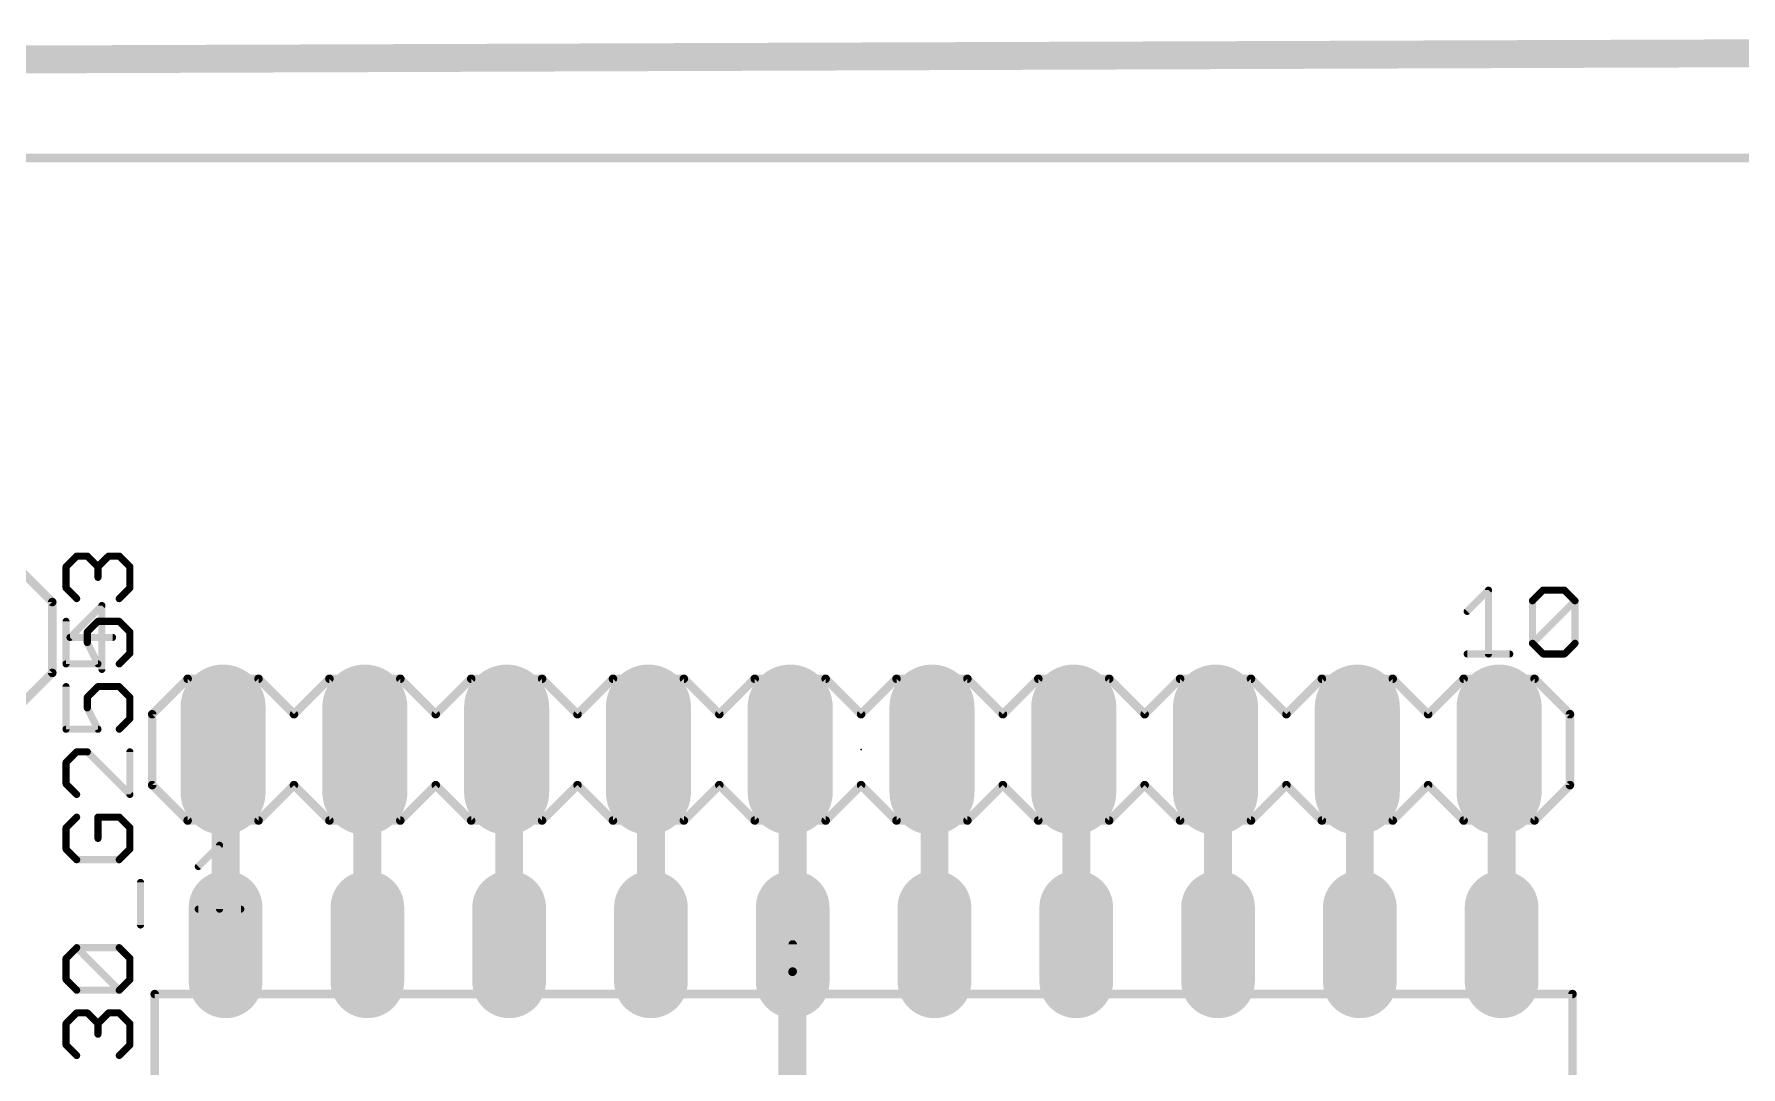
# Model space of a CAD drawing. Extents: x -18 to 155, y -13 to 99.
# Drawn here: x 94.22 to 124.79, y 80.72 to 99.22 of the extents above; entities that cross this region are included whole.
import ezdxf

# ---------------------------------------------------------------- set-up
doc = ezdxf.new("R2010")
doc.units = 0
for name, color, linetype in [('1', 22, 'CONTINUOUS'), ('17', 82, 'CONTINUOUS'), ('20', 253, 'CONTINUOUS'), ('21', 253, 'CONTINUOUS'), ('23', 7, 'CONTINUOUS'), ('25', 253, 'CONTINUOUS'), ('51', 253, 'CONTINUOUS')]:
    doc.layers.add(name, color=color, linetype=linetype)

# ---------------------------------------------------------------- blocks, each defined once
blk = doc.blocks.new('LONGP100')
at = {"const_width": 1}
blk.add_lwpolyline([(-0.5, 0), (0.5, 0)], dxfattribs=at)
at = {"const_width": 0.5}
for points in [[(-0.5, 0.25, 1), (-0.5, -0.25)], [(0.5, -0.25, 1), (0.5, 0.25)]]:
    blk.add_lwpolyline(points, format="xyb", dxfattribs=at)
blk = doc.blocks.new('RECT')
blk.add_solid([(-0.5, -0.5), (0.5, -0.5), (-0.5, 0.5), (0.5, 0.5)])

msp = doc.modelspace()

# ---------------------------------------------------------------- linework, layer by layer
at = {"layer": '1'}
for points, const_width in [([(-17.4, 98.37), (151.16, 98.97)], 0.5), ([(97.645, 87.005), (97.78, 87.14)], 0.5), ([(97.645, 82.91), (97.645, 87.005)], 0.5), ([(97.78, 87.14), (97.78, 86.58)], 0.5), ([(97.6, 86.4), (97.78, 86.58)], 0.5), ([(100.185, 86.355), (100.14, 86.4)], 0.5), ([(100.185, 82.91), (100.185, 86.355)], 0.5), ([(102.77, 86.31), (102.68, 86.4)], 0.5), ([(102.77, 85.64), (102.77, 86.31)], 0.5), ([(105.265, 86.355), (105.22, 86.4)], 0.5), ([(105.265, 82.91), (105.265, 86.355)], 0.5), ([(107.805, 86.355), (107.76, 86.4)], 0.5), ([(107.805, 82.91), (107.805, 86.355)], 0.5), ([(110.345, 86.355), (110.3, 86.4)], 0.5), ([(110.345, 82.91), (110.345, 86.355)], 0.5), ([(112.885, 86.355), (112.84, 86.4)], 0.5), ([(112.885, 82.91), (112.885, 86.355)], 0.5), ([(115.425, 86.355), (115.38, 86.4)], 0.5), ([(115.425, 82.91), (115.425, 86.355)], 0.5), ([(117.965, 86.355), (117.92, 86.4)], 0.5), ([(117.965, 82.91), (117.965, 86.355)], 0.5), ([(120.505, 86.355), (120.46, 86.4)], 0.5), ([(120.505, 82.91), (120.505, 86.355)], 0.5), ([(102.725, 85.595), (102.77, 85.64)], 0.5), ([(102.725, 82.91), (102.725, 85.595)], 0.5), ([(107.805, 82.91), (107.805, 82.425)], 0.1524), ([(107.8, 82.42), (107.76, 82.46)], 0.5), ([(107.8, 79.6), (107.8, 82.42)], 0.5), ([(107.805, 82.425), (107.8, 82.42)], 0.1524)]:
    msp.add_lwpolyline(points, dxfattribs=dict(at, const_width=const_width))
for points, const_width in [([(97.77, 87.005, 1), (97.52, 87.005)], 0.25), ([(97.5566, 87.0934, 1), (97.7334, 86.9166)], 0.25), ([(97.905, 87.14, 1), (97.655, 87.14)], 0.25), ([(97.8684, 87.0516, 1), (97.6916, 87.2284)], 0.25), ([(97.5116, 86.4884, 1), (97.6884, 86.3116)], 0.25), ([(97.655, 86.58, 1), (97.905, 86.58)], 0.25), ([(97.8684, 86.4916, 1), (97.6916, 86.6684)], 0.25), ([(100.2284, 86.4884, 1), (100.0516, 86.3116)], 0.25), ([(100.31, 86.355, 1), (100.06, 86.355)], 0.25), ([(100.0966, 86.2666, 1), (100.2734, 86.4434)], 0.25), ([(102.7684, 86.4884, 1), (102.5916, 86.3116)], 0.25), ([(102.895, 86.31, 1), (102.645, 86.31)], 0.25), ([(105.3084, 86.4884, 1), (105.1316, 86.3116)], 0.25), ([(105.39, 86.355, 1), (105.14, 86.355)], 0.25), ([(105.1766, 86.2666, 1), (105.3534, 86.4434)], 0.25), ([(107.8484, 86.4884, 1), (107.6716, 86.3116)], 0.25), ([(107.93, 86.355, 1), (107.68, 86.355)], 0.25), ([(107.7166, 86.2666, 1), (107.8934, 86.4434)], 0.25), ([(110.3884, 86.4884, 1), (110.2116, 86.3116)], 0.25), ([(110.47, 86.355, 1), (110.22, 86.355)], 0.25), ([(110.2566, 86.2666, 1), (110.4334, 86.4434)], 0.25), ([(112.9284, 86.4884, 1), (112.7516, 86.3116)], 0.25), ([(113.01, 86.355, 1), (112.76, 86.355)], 0.25), ([(112.7966, 86.2666, 1), (112.9734, 86.4434)], 0.25), ([(115.4684, 86.4884, 1), (115.2916, 86.3116)], 0.25), ([(115.55, 86.355, 1), (115.3, 86.355)], 0.25), ([(115.3366, 86.2666, 1), (115.5134, 86.4434)], 0.25), ([(118.0084, 86.4884, 1), (117.8316, 86.3116)], 0.25), ([(118.09, 86.355, 1), (117.84, 86.355)], 0.25), ([(117.8766, 86.2666, 1), (118.0534, 86.4434)], 0.25), ([(120.5484, 86.4884, 1), (120.3716, 86.3116)], 0.25), ([(120.63, 86.355, 1), (120.38, 86.355)], 0.25), ([(120.4166, 86.2666, 1), (120.5934, 86.4434)], 0.25), ([(102.6816, 86.2216, 1), (102.8584, 86.3984)], 0.25), ([(102.85, 85.595, 1), (102.6, 85.595)], 0.25), ([(102.6366, 85.6834, 1), (102.8134, 85.5066)], 0.25), ([(102.645, 85.64, 1), (102.895, 85.64)], 0.25), ([(102.8584, 85.5516, 1), (102.6816, 85.7284)], 0.25), ([(97.52, 82.91, 1), (97.77, 82.91)], 0.25), ([(100.06, 82.91, 1), (100.31, 82.91)], 0.25), ([(102.6, 82.91, 1), (102.85, 82.91)], 0.25), ([(105.14, 82.91, 1), (105.39, 82.91)], 0.25), ([(107.68, 82.91, 1), (107.93, 82.91)], 0.25), ([(107.8431, 82.91, 1), (107.7669, 82.91)], 0.0762), ([(110.22, 82.91, 1), (110.47, 82.91)], 0.25), ([(112.76, 82.91, 1), (113.01, 82.91)], 0.25), ([(115.3, 82.91, 1), (115.55, 82.91)], 0.25), ([(117.84, 82.91, 1), (118.09, 82.91)], 0.25), ([(120.38, 82.91, 1), (120.63, 82.91)], 0.25), ([(107.8484, 82.5484, 1), (107.6716, 82.3716)], 0.25), ([(107.925, 82.42, 1), (107.675, 82.42)], 0.25), ([(107.7116, 82.3316, 1), (107.8884, 82.5084)], 0.25), ([(107.7731, 82.4469, 1), (107.8269, 82.3931)], 0.0762), ([(107.7669, 82.425, 1), (107.8431, 82.425)], 0.0762), ([(107.8319, 82.3981, 1), (107.7781, 82.4519)], 0.0762)]:
    msp.add_lwpolyline(points, format="xyb", dxfattribs=dict(at, const_width=const_width))
at = {"layer": '20', "const_width": 0.1524}
msp.add_lwpolyline([(-12, 97), (144, 97)], dxfattribs=at)
at = {"layer": '21'}
for points, const_width in [([(93.905, 89.68), (94.54, 89.045)], 0.1524), ([(119.8885, 88.8772), (120.2698, 89.2585)], 0.127), ([(120.2698, 89.2585), (120.2698, 88.1145)], 0.127), ([(121.0579, 89.0678), (121.2486, 89.2585)], 0.127), ([(121.2486, 89.2585), (121.6299, 89.2585)], 0.127), ([(121.6299, 89.2585), (121.8205, 89.0678)], 0.127), ([(94.54, 89.045), (94.54, 87.775)], 0.1524), ([(95.4295, 88.9825), (94.8575, 88.4105)], 0.127), ([(95.4295, 87.8385), (95.4295, 88.9825)], 0.127), ([(121.0579, 88.3052), (121.0579, 89.0678)], 0.127), ([(121.0579, 88.3052), (121.8205, 89.0678)], 0.127), ([(121.8205, 89.0678), (121.8205, 88.3052)], 0.127), ([(94.8575, 88.4105), (95.6202, 88.4105)], 0.127), ([(121.2486, 88.1145), (121.0579, 88.3052)], 0.127), ([(121.8205, 88.3052), (121.6299, 88.1145)], 0.127), ([(119.8885, 88.1145), (120.6512, 88.1145)], 0.127), ([(121.6299, 88.1145), (121.2486, 88.1145)], 0.127), ([(94.54, 87.775), (93.905, 87.14)], 0.1524), ([(96.965, 87.67), (96.33, 87.035)], 0.1524), ([(96.965, 87.67), (98.235, 87.67)], 0.1524), ([(98.235, 87.67), (98.87, 87.035)], 0.1524), ([(98.87, 87.035), (99.505, 87.67)], 0.1524), ([(99.505, 87.67), (100.775, 87.67)], 0.1524), ([(100.775, 87.67), (101.41, 87.035)], 0.1524), ([(101.41, 87.035), (102.045, 87.67)], 0.1524), ([(102.045, 87.67), (103.315, 87.67)], 0.1524), ([(103.315, 87.67), (103.95, 87.035)], 0.1524), ([(104.585, 87.67), (103.95, 87.035)], 0.1524), ([(104.585, 87.67), (105.855, 87.67)], 0.1524), ([(105.855, 87.67), (106.49, 87.035)], 0.1524), ([(107.125, 87.67), (106.49, 87.035)], 0.1524), ([(107.125, 87.67), (108.395, 87.67)], 0.1524), ([(108.395, 87.67), (109.03, 87.035)], 0.1524), ([(109.03, 87.035), (109.665, 87.67)], 0.1524), ([(109.665, 87.67), (110.935, 87.67)], 0.1524), ([(110.935, 87.67), (111.57, 87.035)], 0.1524), ([(111.57, 87.035), (112.205, 87.67)], 0.1524), ([(112.205, 87.67), (113.475, 87.67)], 0.1524), ([(113.475, 87.67), (114.11, 87.035)], 0.1524), ([(114.745, 87.67), (114.11, 87.035)], 0.1524), ([(114.745, 87.67), (116.015, 87.67)], 0.1524), ([(116.015, 87.67), (116.65, 87.035)], 0.1524), ([(117.285, 87.67), (116.65, 87.035)], 0.1524), ([(117.285, 87.67), (118.555, 87.67)], 0.1524), ([(118.555, 87.67), (119.19, 87.035)], 0.1524), ([(119.19, 87.035), (119.825, 87.67)], 0.1524), ([(119.825, 87.67), (121.095, 87.67)], 0.1524), ([(121.095, 87.67), (121.73, 87.035)], 0.1524), ([(96.33, 87.035), (96.33, 85.765)], 0.1524), ([(121.73, 87.035), (121.73, 85.765)], 0.1524), ([(96.33, 85.765), (96.965, 85.13)], 0.1524), ([(98.87, 85.765), (98.235, 85.13)], 0.1524), ([(99.505, 85.13), (98.87, 85.765)], 0.1524), ([(101.41, 85.765), (100.775, 85.13)], 0.1524), ([(102.045, 85.13), (101.41, 85.765)], 0.1524), ([(103.95, 85.765), (103.315, 85.13)], 0.1524), ([(103.95, 85.765), (104.585, 85.13)], 0.1524), ([(106.49, 85.765), (105.855, 85.13)], 0.1524), ([(106.49, 85.765), (107.125, 85.13)], 0.1524), ([(109.03, 85.765), (108.395, 85.13)], 0.1524), ([(109.665, 85.13), (109.03, 85.765)], 0.1524), ([(111.57, 85.765), (110.935, 85.13)], 0.1524), ([(112.205, 85.13), (111.57, 85.765)], 0.1524), ([(114.11, 85.765), (113.475, 85.13)], 0.1524), ([(114.11, 85.765), (114.745, 85.13)], 0.1524), ([(116.65, 85.765), (116.015, 85.13)], 0.1524), ([(116.65, 85.765), (117.285, 85.13)], 0.1524), ([(119.19, 85.765), (118.555, 85.13)], 0.1524), ([(119.825, 85.13), (119.19, 85.765)], 0.1524), ([(121.73, 85.765), (121.095, 85.13)], 0.1524), ([(98.235, 85.13), (96.965, 85.13)], 0.1524), ([(100.775, 85.13), (99.505, 85.13)], 0.1524), ([(103.315, 85.13), (102.045, 85.13)], 0.1524), ([(105.855, 85.13), (104.585, 85.13)], 0.1524), ([(108.395, 85.13), (107.125, 85.13)], 0.1524), ([(110.935, 85.13), (109.665, 85.13)], 0.1524), ([(113.475, 85.13), (112.205, 85.13)], 0.1524), ([(116.015, 85.13), (114.745, 85.13)], 0.1524), ([(118.555, 85.13), (117.285, 85.13)], 0.1524), ([(121.095, 85.13), (119.825, 85.13)], 0.1524), ([(97.1555, 84.3051), (97.5368, 84.6865)], 0.127), ([(97.5368, 84.6865), (97.5368, 83.5425)], 0.127), ([(97.1555, 83.5425), (97.9182, 83.5425)], 0.127), ([(121.775, 82.021), (96.375, 82.021)], 0.1524), ([(96.375, 82.021), (96.375, 80.116)], 0.1524), ([(121.775, 82.021), (121.775, 76.179)], 0.1524)]:
    msp.add_lwpolyline(points, dxfattribs=dict(at, const_width=const_width))
for points, const_width in [([(120.3016, 89.2585, 1), (120.2381, 89.2585)], 0.0635), ([(120.2923, 89.236, 1), (120.2474, 89.2809)], 0.0635), ([(121.2486, 89.2902, 1), (121.2486, 89.2267)], 0.0635), ([(121.271, 89.236, 1), (121.2261, 89.2809)], 0.0635), ([(121.6523, 89.2809, 1), (121.6074, 89.236)], 0.0635), ([(121.6299, 89.2267, 1), (121.6299, 89.2902)], 0.0635), ([(94.5781, 89.045, 1), (94.5019, 89.045)], 0.0762), ([(94.5131, 89.0181, 1), (94.5669, 89.0719)], 0.0762), ([(95.4612, 88.9825, 1), (95.3977, 88.9825)], 0.0635), ([(95.4519, 88.96, 1), (95.407, 89.0049)], 0.0635), ([(121.0896, 89.0678, 1), (121.0261, 89.0678)], 0.0635), ([(121.0354, 89.0903, 1), (121.0803, 89.0454)], 0.0635), ([(121.8523, 89.0678, 1), (121.7888, 89.0678)], 0.0635), ([(121.843, 89.0454, 1), (121.7981, 89.0903)], 0.0635), ([(121.7981, 89.0454, 1), (121.843, 89.0903)], 0.0635), ([(119.866, 88.8996, 1), (119.911, 88.8547)], 0.0635), ([(94.8575, 88.4422, 1), (94.8575, 88.3787)], 0.0635), ([(94.835, 88.4329, 1), (94.88, 88.388)], 0.0635), ([(95.6202, 88.3787, 1), (95.6202, 88.4422)], 0.0635), ([(121.0803, 88.3276, 1), (121.0354, 88.2827)], 0.0635), ([(121.843, 88.2827, 1), (121.7981, 88.3276)], 0.0635), ([(119.8885, 88.1463, 1), (119.8885, 88.0828)], 0.0635), ([(120.2381, 88.1145, 1), (120.3016, 88.1145)], 0.0635), ([(120.6512, 88.0828, 1), (120.6512, 88.1463)], 0.0635), ([(121.0261, 88.3052, 1), (121.0896, 88.3052)], 0.0635), ([(121.0354, 88.3276, 1), (121.0803, 88.2827)], 0.0635), ([(121.2486, 88.1463, 1), (121.2486, 88.0828)], 0.0635), ([(121.2261, 88.092, 1), (121.271, 88.137)], 0.0635), ([(121.6074, 88.137, 1), (121.6523, 88.092)], 0.0635), ([(121.6299, 88.0828, 1), (121.6299, 88.1463)], 0.0635), ([(121.7888, 88.3052, 1), (121.8523, 88.3052)], 0.0635), ([(94.5019, 87.775, 1), (94.5781, 87.775)], 0.0762), ([(94.5669, 87.7481, 1), (94.5131, 87.8019)], 0.0762), ([(95.3977, 87.8385, 1), (95.4612, 87.8385)], 0.0635), ([(96.965, 87.7081, 1), (96.965, 87.6319)], 0.0762), ([(96.9919, 87.6431, 1), (96.9381, 87.6969)], 0.0762), ([(98.2619, 87.6969, 1), (98.2081, 87.6431)], 0.0762), ([(98.235, 87.6319, 1), (98.235, 87.7081)], 0.0762), ([(99.505, 87.7081, 1), (99.505, 87.6319)], 0.0762), ([(99.5319, 87.6431, 1), (99.4781, 87.6969)], 0.0762), ([(100.8019, 87.6969, 1), (100.7481, 87.6431)], 0.0762), ([(100.775, 87.6319, 1), (100.775, 87.7081)], 0.0762), ([(102.045, 87.7081, 1), (102.045, 87.6319)], 0.0762), ([(102.0719, 87.6431, 1), (102.0181, 87.6969)], 0.0762), ([(103.3419, 87.6969, 1), (103.2881, 87.6431)], 0.0762), ([(103.315, 87.6319, 1), (103.315, 87.7081)], 0.0762), ([(104.585, 87.7081, 1), (104.585, 87.6319)], 0.0762), ([(104.6119, 87.6431, 1), (104.5581, 87.6969)], 0.0762), ([(105.8819, 87.6969, 1), (105.8281, 87.6431)], 0.0762), ([(105.855, 87.6319, 1), (105.855, 87.7081)], 0.0762), ([(107.125, 87.7081, 1), (107.125, 87.6319)], 0.0762), ([(107.1519, 87.6431, 1), (107.0981, 87.6969)], 0.0762), ([(108.4219, 87.6969, 1), (108.3681, 87.6431)], 0.0762), ([(108.395, 87.6319, 1), (108.395, 87.7081)], 0.0762), ([(109.665, 87.7081, 1), (109.665, 87.6319)], 0.0762), ([(109.6919, 87.6431, 1), (109.6381, 87.6969)], 0.0762), ([(110.9619, 87.6969, 1), (110.9081, 87.6431)], 0.0762), ([(110.935, 87.6319, 1), (110.935, 87.7081)], 0.0762), ([(112.205, 87.7081, 1), (112.205, 87.6319)], 0.0762), ([(112.2319, 87.6431, 1), (112.1781, 87.6969)], 0.0762), ([(113.5019, 87.6969, 1), (113.4481, 87.6431)], 0.0762), ([(113.475, 87.6319, 1), (113.475, 87.7081)], 0.0762), ([(114.745, 87.7081, 1), (114.745, 87.6319)], 0.0762), ([(114.7719, 87.6431, 1), (114.7181, 87.6969)], 0.0762), ([(116.0419, 87.6969, 1), (115.9881, 87.6431)], 0.0762), ([(116.015, 87.6319, 1), (116.015, 87.7081)], 0.0762), ([(117.285, 87.7081, 1), (117.285, 87.6319)], 0.0762), ([(117.3119, 87.6431, 1), (117.2581, 87.6969)], 0.0762), ([(118.5819, 87.6969, 1), (118.5281, 87.6431)], 0.0762), ([(118.555, 87.6319, 1), (118.555, 87.7081)], 0.0762), ([(119.825, 87.7081, 1), (119.825, 87.6319)], 0.0762), ([(119.8519, 87.6431, 1), (119.7981, 87.6969)], 0.0762), ([(121.1219, 87.6969, 1), (121.0681, 87.6431)], 0.0762), ([(121.095, 87.6319, 1), (121.095, 87.7081)], 0.0762), ([(96.3681, 87.035, 1), (96.2919, 87.035)], 0.0762), ([(96.3031, 87.0619, 1), (96.3569, 87.0081)], 0.0762), ([(98.8431, 87.0619, 1), (98.8969, 87.0081)], 0.0762), ([(98.8431, 87.0081, 1), (98.8969, 87.0619)], 0.0762), ([(101.3831, 87.0619, 1), (101.4369, 87.0081)], 0.0762), ([(101.3831, 87.0081, 1), (101.4369, 87.0619)], 0.0762), ([(103.9231, 87.0619, 1), (103.9769, 87.0081)], 0.0762), ([(103.9231, 87.0081, 1), (103.9769, 87.0619)], 0.0762), ([(106.4631, 87.0619, 1), (106.5169, 87.0081)], 0.0762), ([(106.4631, 87.0081, 1), (106.5169, 87.0619)], 0.0762), ([(109.0031, 87.0619, 1), (109.0569, 87.0081)], 0.0762), ([(109.0031, 87.0081, 1), (109.0569, 87.0619)], 0.0762), ([(111.5431, 87.0619, 1), (111.5969, 87.0081)], 0.0762), ([(111.5431, 87.0081, 1), (111.5969, 87.0619)], 0.0762), ([(114.0831, 87.0619, 1), (114.1369, 87.0081)], 0.0762), ([(114.0831, 87.0081, 1), (114.1369, 87.0619)], 0.0762), ([(116.6231, 87.0619, 1), (116.6769, 87.0081)], 0.0762), ([(116.6231, 87.0081, 1), (116.6769, 87.0619)], 0.0762), ([(119.1631, 87.0619, 1), (119.2169, 87.0081)], 0.0762), ([(119.1631, 87.0081, 1), (119.2169, 87.0619)], 0.0762), ([(121.7681, 87.035, 1), (121.6919, 87.035)], 0.0762), ([(121.7031, 87.0081, 1), (121.7569, 87.0619)], 0.0762), ([(96.2919, 85.765, 1), (96.3681, 85.765)], 0.0762), ([(96.3569, 85.7919, 1), (96.3031, 85.7381)], 0.0762), ([(98.8969, 85.7919, 1), (98.8431, 85.7381)], 0.0762), ([(98.8969, 85.7381, 1), (98.8431, 85.7919)], 0.0762), ([(101.4369, 85.7919, 1), (101.3831, 85.7381)], 0.0762), ([(101.4369, 85.7381, 1), (101.3831, 85.7919)], 0.0762), ([(103.9769, 85.7919, 1), (103.9231, 85.7381)], 0.0762), ([(103.9769, 85.7381, 1), (103.9231, 85.7919)], 0.0762), ([(106.5169, 85.7919, 1), (106.4631, 85.7381)], 0.0762), ([(106.5169, 85.7381, 1), (106.4631, 85.7919)], 0.0762), ([(109.0569, 85.7919, 1), (109.0031, 85.7381)], 0.0762), ([(109.0569, 85.7381, 1), (109.0031, 85.7919)], 0.0762), ([(111.5969, 85.7919, 1), (111.5431, 85.7381)], 0.0762), ([(111.5969, 85.7381, 1), (111.5431, 85.7919)], 0.0762), ([(114.1369, 85.7919, 1), (114.0831, 85.7381)], 0.0762), ([(114.1369, 85.7381, 1), (114.0831, 85.7919)], 0.0762), ([(116.6769, 85.7919, 1), (116.6231, 85.7381)], 0.0762), ([(116.6769, 85.7381, 1), (116.6231, 85.7919)], 0.0762), ([(119.2169, 85.7919, 1), (119.1631, 85.7381)], 0.0762), ([(119.2169, 85.7381, 1), (119.1631, 85.7919)], 0.0762), ([(121.6919, 85.765, 1), (121.7681, 85.765)], 0.0762), ([(121.7569, 85.7381, 1), (121.7031, 85.7919)], 0.0762), ([(96.965, 85.1681, 1), (96.965, 85.0919)], 0.0762), ([(96.9381, 85.1031, 1), (96.9919, 85.1569)], 0.0762), ([(98.2081, 85.1569, 1), (98.2619, 85.1031)], 0.0762), ([(98.235, 85.0919, 1), (98.235, 85.1681)], 0.0762), ([(99.505, 85.1681, 1), (99.505, 85.0919)], 0.0762), ([(99.4781, 85.1031, 1), (99.5319, 85.1569)], 0.0762), ([(100.7481, 85.1569, 1), (100.8019, 85.1031)], 0.0762), ([(100.775, 85.0919, 1), (100.775, 85.1681)], 0.0762), ([(102.045, 85.1681, 1), (102.045, 85.0919)], 0.0762), ([(102.0181, 85.1031, 1), (102.0719, 85.1569)], 0.0762), ([(103.2881, 85.1569, 1), (103.3419, 85.1031)], 0.0762), ([(103.315, 85.0919, 1), (103.315, 85.1681)], 0.0762), ([(104.585, 85.1681, 1), (104.585, 85.0919)], 0.0762), ([(104.5581, 85.1031, 1), (104.6119, 85.1569)], 0.0762), ([(105.8281, 85.1569, 1), (105.8819, 85.1031)], 0.0762), ([(105.855, 85.0919, 1), (105.855, 85.1681)], 0.0762), ([(107.125, 85.1681, 1), (107.125, 85.0919)], 0.0762), ([(107.0981, 85.1031, 1), (107.1519, 85.1569)], 0.0762), ([(108.3681, 85.1569, 1), (108.4219, 85.1031)], 0.0762), ([(108.395, 85.0919, 1), (108.395, 85.1681)], 0.0762), ([(109.665, 85.1681, 1), (109.665, 85.0919)], 0.0762), ([(109.6381, 85.1031, 1), (109.6919, 85.1569)], 0.0762), ([(110.9081, 85.1569, 1), (110.9619, 85.1031)], 0.0762), ([(110.935, 85.0919, 1), (110.935, 85.1681)], 0.0762), ([(112.205, 85.1681, 1), (112.205, 85.0919)], 0.0762), ([(112.1781, 85.1031, 1), (112.2319, 85.1569)], 0.0762), ([(113.4481, 85.1569, 1), (113.5019, 85.1031)], 0.0762), ([(113.475, 85.0919, 1), (113.475, 85.1681)], 0.0762), ([(114.745, 85.1681, 1), (114.745, 85.0919)], 0.0762), ([(114.7181, 85.1031, 1), (114.7719, 85.1569)], 0.0762), ([(115.9881, 85.1569, 1), (116.0419, 85.1031)], 0.0762), ([(116.015, 85.0919, 1), (116.015, 85.1681)], 0.0762), ([(117.285, 85.1681, 1), (117.285, 85.0919)], 0.0762), ([(117.2581, 85.1031, 1), (117.3119, 85.1569)], 0.0762), ([(118.5281, 85.1569, 1), (118.5819, 85.1031)], 0.0762), ([(118.555, 85.0919, 1), (118.555, 85.1681)], 0.0762), ([(119.825, 85.1681, 1), (119.825, 85.0919)], 0.0762), ([(119.7981, 85.1031, 1), (119.8519, 85.1569)], 0.0762), ([(121.0681, 85.1569, 1), (121.1219, 85.1031)], 0.0762), ([(121.095, 85.0919, 1), (121.095, 85.1681)], 0.0762), ([(97.5686, 84.6865, 1), (97.5051, 84.6865)], 0.0635), ([(97.5593, 84.664, 1), (97.5144, 84.7089)], 0.0635), ([(97.133, 84.3276, 1), (97.178, 84.2827)], 0.0635), ([(97.1555, 83.5743, 1), (97.1555, 83.5108)], 0.0635), ([(97.5051, 83.5425, 1), (97.5686, 83.5425)], 0.0635), ([(97.9182, 83.5108, 1), (97.9182, 83.5743)], 0.0635), ([(96.375, 82.0591, 1), (96.375, 81.9829)], 0.0762), ([(96.4131, 82.021, 1), (96.3369, 82.021)], 0.0762), ([(121.8131, 82.021, 1), (121.7369, 82.021)], 0.0762), ([(121.775, 81.9829, 1), (121.775, 82.0591)], 0.0762)]:
    msp.add_lwpolyline(points, format="xyb", dxfattribs=dict(at, const_width=const_width))
at = {"layer": '23'}
msp.add_point((109.03, 86.4), dxfattribs=at)
at = {"layer": '25', "const_width": 0.127}
for points in [[(94.7865, 89.6779), (94.9772, 89.8685)], [(94.9772, 89.8685), (95.1679, 89.8685)], [(95.1679, 89.8685), (95.3585, 89.6779)], [(95.3585, 89.6779), (95.5492, 89.8685)], [(95.5492, 89.8685), (95.7398, 89.8685)], [(95.7398, 89.8685), (95.9305, 89.6779)], [(94.7865, 89.2965), (94.7865, 89.6779)], [(95.3585, 89.6779), (95.3585, 89.4872)], [(95.9305, 89.6779), (95.9305, 89.2965)], [(94.9772, 89.1059), (94.7865, 89.2965)], [(95.9305, 89.2965), (95.7398, 89.1059)], [(94.7865, 88.6991), (94.7865, 87.9365)], [(95.1679, 88.5085), (95.3585, 88.6991)], [(95.3585, 88.6991), (95.7398, 88.6991)], [(95.7398, 88.6991), (95.9305, 88.5085)], [(95.1679, 88.3178), (95.1679, 88.5085)], [(95.3585, 87.9365), (95.1679, 88.3178)], [(95.9305, 88.5085), (95.9305, 88.1271)], [(95.9305, 88.1271), (95.7398, 87.9365)], [(94.7865, 87.9365), (95.3585, 87.9365)], [(94.7865, 87.5297), (94.7865, 86.7671)], [(95.1679, 87.3391), (95.3585, 87.5297)], [(95.3585, 87.5297), (95.7398, 87.5297)], [(95.7398, 87.5297), (95.9305, 87.3391)], [(95.1679, 87.1484), (95.1679, 87.3391)], [(95.3585, 86.7671), (95.1679, 87.1484)], [(95.9305, 87.3391), (95.9305, 86.9577)], [(95.9305, 86.9577), (95.7398, 86.7671)], [(94.7865, 86.7671), (95.3585, 86.7671)], [(94.9772, 86.3603), (94.7865, 86.1697)], [(94.7865, 86.1697), (94.7865, 85.7883)], [(95.1679, 86.3603), (94.9772, 86.3603)], [(95.9305, 85.5977), (95.1679, 86.3603)], [(95.9305, 86.3603), (95.9305, 85.5977)], [(94.7865, 85.7883), (94.9772, 85.5977)], [(94.9772, 85.1909), (94.7865, 85.0003)], [(94.7865, 85.0003), (94.7865, 84.6189)], [(95.7398, 85.1909), (95.3585, 85.1909)], [(95.3585, 85.1909), (95.3585, 84.8096)], [(95.9305, 85.0003), (95.7398, 85.1909)], [(95.9305, 84.6189), (95.9305, 85.0003)], [(94.7865, 84.6189), (94.9772, 84.4283)], [(94.9772, 84.4283), (95.7398, 84.4283)], [(95.7398, 84.4283), (95.9305, 84.6189)], [(96.1212, 83.2589), (96.1212, 84.0215)], [(94.7865, 82.6615), (94.9772, 82.8521)], [(94.9772, 82.8521), (95.7398, 82.8521)], [(95.7398, 82.0895), (94.9772, 82.8521)], [(95.7398, 82.8521), (95.9305, 82.6615)], [(94.7865, 82.2801), (94.7865, 82.6615)], [(95.9305, 82.6615), (95.9305, 82.2801)], [(94.9772, 82.0895), (94.7865, 82.2801)], [(95.9305, 82.2801), (95.7398, 82.0895)], [(95.7398, 82.0895), (94.9772, 82.0895)], [(94.7865, 81.4921), (94.9772, 81.6827)], [(94.9772, 81.6827), (95.1679, 81.6827)], [(95.1679, 81.6827), (95.3585, 81.4921)], [(95.3585, 81.4921), (95.5492, 81.6827)], [(95.5492, 81.6827), (95.7398, 81.6827)], [(95.7398, 81.6827), (95.9305, 81.4921)], [(94.7865, 81.1108), (94.7865, 81.4921)], [(95.3585, 81.4921), (95.3585, 81.3014)], [(95.9305, 81.4921), (95.9305, 81.1108)], [(94.9772, 80.9201), (94.7865, 81.1108)], [(95.9305, 81.1108), (95.7398, 80.9201)]]:
    msp.add_lwpolyline(points, dxfattribs=at)
at = {"layer": '25', "const_width": 0.0635}
for points in [[(94.9772, 89.9003, 1), (94.9772, 89.8368)], [(94.9996, 89.8461, 1), (94.9547, 89.891)], [(95.1903, 89.891, 1), (95.1454, 89.8461)], [(95.1679, 89.8368, 1), (95.1679, 89.9003)], [(95.5492, 89.9003, 1), (95.5492, 89.8368)], [(95.5716, 89.8461, 1), (95.5267, 89.891)], [(95.7623, 89.891, 1), (95.7174, 89.8461)], [(95.7398, 89.8368, 1), (95.7398, 89.9003)], [(94.8183, 89.6779, 1), (94.7548, 89.6779)], [(94.7641, 89.7003, 1), (94.809, 89.6554)], [(95.3903, 89.6779, 1), (95.3268, 89.6779)], [(95.3361, 89.7003, 1), (95.381, 89.6554)], [(95.3361, 89.6554, 1), (95.381, 89.7003)], [(95.9623, 89.6779, 1), (95.8988, 89.6779)], [(95.908, 89.6554, 1), (95.953, 89.7003)], [(94.809, 89.319, 1), (94.7641, 89.2741)], [(94.7548, 89.2965, 1), (94.8183, 89.2965)], [(95.3268, 89.4872, 1), (95.3903, 89.4872)], [(95.8988, 89.2965, 1), (95.9623, 89.2965)], [(95.953, 89.2741, 1), (95.908, 89.319)], [(94.9547, 89.0834, 1), (94.9996, 89.1283)], [(95.7174, 89.1283, 1), (95.7623, 89.0834)], [(94.8183, 88.6991, 1), (94.7548, 88.6991)], [(95.3585, 88.7309, 1), (95.3585, 88.6674)], [(95.381, 88.6767, 1), (95.3361, 88.7216)], [(95.7623, 88.7216, 1), (95.7174, 88.6767)], [(95.7398, 88.6674, 1), (95.7398, 88.7309)], [(95.1996, 88.5085, 1), (95.1361, 88.5085)], [(95.1454, 88.5309, 1), (95.1903, 88.486)], [(95.1962, 88.332, 1), (95.1395, 88.3036)], [(95.9623, 88.5085, 1), (95.8988, 88.5085)], [(95.908, 88.486, 1), (95.953, 88.5309)], [(95.1361, 88.3178, 1), (95.1996, 88.3178)], [(95.8988, 88.1271, 1), (95.9623, 88.1271)], [(95.953, 88.1047, 1), (95.908, 88.1496)], [(94.7865, 87.9682, 1), (94.7865, 87.9047)], [(94.7548, 87.9365, 1), (94.8183, 87.9365)], [(95.3301, 87.9223, 1), (95.3869, 87.9507)], [(95.3585, 87.9047, 1), (95.3585, 87.9682)], [(95.7174, 87.9589, 1), (95.7623, 87.914)], [(94.8183, 87.5297, 1), (94.7548, 87.5297)], [(95.3585, 87.5615, 1), (95.3585, 87.498)], [(95.381, 87.5073, 1), (95.3361, 87.5522)], [(95.7623, 87.5522, 1), (95.7174, 87.5073)], [(95.7398, 87.498, 1), (95.7398, 87.5615)], [(95.1996, 87.3391, 1), (95.1361, 87.3391)], [(95.1361, 87.1484, 1), (95.1996, 87.1484)], [(95.1454, 87.3615, 1), (95.1903, 87.3166)], [(95.1962, 87.1626, 1), (95.1395, 87.1342)], [(95.9623, 87.3391, 1), (95.8988, 87.3391)], [(95.908, 87.3166, 1), (95.953, 87.3615)], [(95.8988, 86.9577, 1), (95.9623, 86.9577)], [(95.953, 86.9353, 1), (95.908, 86.9802)], [(94.7865, 86.7988, 1), (94.7865, 86.7353)], [(94.7548, 86.7671, 1), (94.8183, 86.7671)], [(95.3301, 86.7529, 1), (95.3869, 86.7813)], [(95.3585, 86.7353, 1), (95.3585, 86.7988)], [(95.7174, 86.7895, 1), (95.7623, 86.7446)], [(94.8183, 86.1697, 1), (94.7548, 86.1697)], [(94.9772, 86.3921, 1), (94.9772, 86.3286)], [(94.9996, 86.3379, 1), (94.9547, 86.3828)], [(95.1903, 86.3828, 1), (95.1454, 86.3379)], [(95.1679, 86.3286, 1), (95.1679, 86.3921)], [(95.9623, 86.3603, 1), (95.8988, 86.3603)], [(94.7641, 86.1921, 1), (94.809, 86.1472)], [(94.809, 85.8108, 1), (94.7641, 85.7659)], [(94.7548, 85.7883, 1), (94.8183, 85.7883)], [(94.9547, 85.5752, 1), (94.9996, 85.6201)], [(95.8988, 85.5977, 1), (95.9623, 85.5977)], [(95.908, 85.5752, 1), (95.953, 85.6201)], [(94.8183, 85.0003, 1), (94.7548, 85.0003)], [(94.7641, 85.0227, 1), (94.809, 84.9778)], [(94.9996, 85.1685, 1), (94.9547, 85.2134)], [(95.3585, 85.2227, 1), (95.3585, 85.1592)], [(95.3903, 85.1909, 1), (95.3268, 85.1909)], [(95.7623, 85.2134, 1), (95.7174, 85.1685)], [(95.7398, 85.1592, 1), (95.7398, 85.2227)], [(95.9623, 85.0003, 1), (95.8988, 85.0003)], [(95.908, 84.9778, 1), (95.953, 85.0227)], [(95.3268, 84.8096, 1), (95.3903, 84.8096)], [(94.809, 84.6414, 1), (94.7641, 84.5965)], [(94.7548, 84.6189, 1), (94.8183, 84.6189)], [(94.9772, 84.46, 1), (94.9772, 84.3965)], [(94.9547, 84.4058, 1), (94.9996, 84.4507)], [(95.7174, 84.4507, 1), (95.7623, 84.4058)], [(95.7398, 84.3965, 1), (95.7398, 84.46)], [(95.8988, 84.6189, 1), (95.9623, 84.6189)], [(95.953, 84.5965, 1), (95.908, 84.6414)], [(96.1529, 84.0215, 1), (96.0894, 84.0215)], [(96.0894, 83.2589, 1), (96.1529, 83.2589)], [(94.9772, 82.8839, 1), (94.9772, 82.8204)], [(94.9996, 82.8746, 1), (94.9547, 82.8297)], [(94.9996, 82.8297, 1), (94.9547, 82.8746)], [(95.7623, 82.8746, 1), (95.7174, 82.8297)], [(95.7398, 82.8204, 1), (95.7398, 82.8839)], [(94.8183, 82.6615, 1), (94.7548, 82.6615)], [(94.7641, 82.6839, 1), (94.809, 82.639)], [(95.9623, 82.6615, 1), (95.8988, 82.6615)], [(95.908, 82.639, 1), (95.953, 82.6839)], [(94.809, 82.3026, 1), (94.7641, 82.2577)], [(94.7548, 82.2801, 1), (94.8183, 82.2801)], [(95.8988, 82.2801, 1), (95.9623, 82.2801)], [(95.953, 82.2577, 1), (95.908, 82.3026)], [(94.9772, 82.1212, 1), (94.9772, 82.0577)], [(94.9547, 82.067, 1), (94.9996, 82.1119)], [(95.7174, 82.1119, 1), (95.7623, 82.067)], [(95.7174, 82.067, 1), (95.7623, 82.1119)], [(95.7398, 82.0577, 1), (95.7398, 82.1212)], [(94.9772, 81.7145, 1), (94.9772, 81.651)], [(94.9996, 81.6603, 1), (94.9547, 81.7052)], [(95.1903, 81.7052, 1), (95.1454, 81.6603)], [(95.1679, 81.651, 1), (95.1679, 81.7145)], [(95.5492, 81.7145, 1), (95.5492, 81.651)], [(95.5716, 81.6603, 1), (95.5267, 81.7052)], [(95.7623, 81.7052, 1), (95.7174, 81.6603)], [(95.7398, 81.651, 1), (95.7398, 81.7145)], [(94.8183, 81.4921, 1), (94.7548, 81.4921)], [(94.7641, 81.5145, 1), (94.809, 81.4696)], [(95.3903, 81.4921, 1), (95.3268, 81.4921)], [(95.3361, 81.5145, 1), (95.381, 81.4696)], [(95.3361, 81.4696, 1), (95.381, 81.5145)], [(95.9623, 81.4921, 1), (95.8988, 81.4921)], [(95.908, 81.4696, 1), (95.953, 81.5145)], [(94.809, 81.1332, 1), (94.7641, 81.0883)], [(94.7548, 81.1108, 1), (94.8183, 81.1108)], [(95.3268, 81.3014, 1), (95.3903, 81.3014)], [(95.8988, 81.1108, 1), (95.9623, 81.1108)], [(95.953, 81.0883, 1), (95.908, 81.1332)], [(94.9547, 80.8976, 1), (94.9996, 80.9425)], [(95.7174, 80.9425, 1), (95.7623, 80.8976)]]:
    msp.add_lwpolyline(points, format="xyb", dxfattribs=at)

# ---------------------------------------------------------------- block references
at = {"layer": '17', "rotation": 90}
for p, xscale, yscale in [((97.6, 86.4), 1.524, 1.524), ((100.14, 86.4), 1.524, 1.524), ((102.68, 86.4), 1.524, 1.524), ((105.22, 86.4), 1.524, 1.524), ((107.76, 86.4), 1.524, 1.524), ((110.3, 86.4), 1.524, 1.524), ((112.84, 86.4), 1.524, 1.524), ((115.38, 86.4), 1.524, 1.524), ((117.92, 86.4), 1.524, 1.524), ((120.46, 86.4), 1.524, 1.524), ((97.645, 82.91), 1.3208, 1.3208), ((100.185, 82.91), 1.3208, 1.3208), ((102.725, 82.91), 1.3208, 1.3208), ((105.265, 82.91), 1.3208, 1.3208), ((107.805, 82.91), 1.3208, 1.3208), ((110.345, 82.91), 1.3208, 1.3208), ((112.885, 82.91), 1.3208, 1.3208), ((115.425, 82.91), 1.3208, 1.3208), ((117.965, 82.91), 1.3208, 1.3208), ((120.505, 82.91), 1.3208, 1.3208)]:
    msp.add_blockref('LONGP100', p, dxfattribs=dict(at, xscale=xscale, yscale=yscale))
at = {"layer": '51', "xscale": 0.508, "yscale": 0.508}
for p in [(97.6, 86.4), (100.14, 86.4), (102.68, 86.4), (105.22, 86.4), (107.76, 86.4), (110.3, 86.4), (112.84, 86.4), (115.38, 86.4), (117.92, 86.4), (120.46, 86.4)]:
    msp.add_blockref('RECT', p, dxfattribs=at)

doc.saveas('drawing.dxf')
